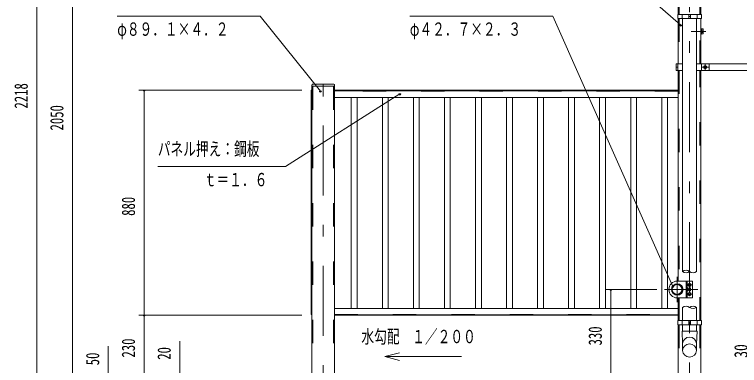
# Model space of a CAD drawing. Units: millimetres, scale not verified. Extents: x -34086 to 34091, y -14700 to 14700.
# Drawn here: x 14091 to 24022, y 1647 to 6454 of the extents above; entities that cross this region are included whole.
import ezdxf
from ezdxf.enums import TextEntityAlignment as Align

# ---------------------------------------------------------------- set-up
doc = ezdxf.new("R2010")
doc.units = ezdxf.units.MM
doc.header["$LTSCALE"] = 80
doc.linetypes.add('USER2', pattern=[10, 4, -6])
doc.linetypes.add('USER3', pattern=[24, 12, -5, 2, -5])
for name, color, linetype, lineweight in [('0-6_2-02BOLD', 7, 'Continuous', 18), ('0-7_2-12HIDDEN', 3, 'USER2', 18), ('0-8_2-22CENTER', 3, 'USER3', 18), ('0-9_2-42THIN', 4, 'Continuous', 18), ('0-A_2-52DIM', 3, 'Continuous', 18)]:
    doc.layers.add(name, color=color, linetype=linetype, lineweight=lineweight)
doc.styles.add('ＭＳ ゴシック', font='')
doc.styles.get('ＭＳ ゴシック').set_extended_font_data('MS Gothic')

msp = doc.modelspace()

# ---------------------------------------------------------------- linework, layer by layer
at = {"layer": '0-6_2-02BOLD'}
for p, q in [((23182.32, 7344.93), (23182.32, 6453.9)), ((23494.17, 6788.06), (23494.17, 6453.9)), ((23176.73, 6453.9), (23499.77, 6453.9)), ((23182.32, 6397.9), (23182.32, 5778.4)), ((23236.39, 6453.9), (23236.39, 6397.9)), ((23241.99, 6397.9), (23241.99, 2932.9)), ((23327.57, 6453.9), (23327.57, 6397.9)), ((23327.57, 6425.9), (23348.92, 6425.9)), ((23348.92, 6453.9), (23348.92, 6397.9)), ((23434.52, 2932.9), (23434.52, 6397.9)), ((23440.07, 6453.9), (23440.07, 6397.9)), ((23494.17, 5778.4), (23494.17, 6397.9)), ((23499.77, 6453.9), (23499.77, 6397.9)), ((23501.17, 6259.65), (23494.17, 6259.65)), ((23501.17, 6186.15), (23501.17, 6259.65)), ((23501.17, 6186.15), (23494.17, 6186.15)), ((23522.51, 6240.08), (23501.17, 6240.08)), ((23522.51, 6205.73), (23501.17, 6205.73)), ((23522.51, 6188.55), (23501.17, 6188.55)), ((23525.67, 6194.03), (23522.51, 6188.55)), ((23155.38, 5778.4), (23241.99, 5778.4)), ((23176.73, 5778.4), (23176.73, 5687.41)), ((24676.11, 5778.4), (23434.52, 5778.4)), ((23499.78, 5778.4), (23499.78, 5687.41)), ((23604.78, 5778.4), (23604.78, 5687.41)), ((23155.38, 5732.91), (23176.73, 5732.91)), ((23182.32, 5687.41), (23182.32, 2803.4)), ((24676.11, 5687.41), (23434.52, 5687.41)), ((23494.17, 2260.9), (23494.17, 5687.41)), ((23534.34, 5743.01), (23534.34, 5722.81)), ((23534.34, 5722.81), (23551.84, 5712.69)), ((23551.84, 5712.69), (23569.34, 5722.81)), ((18163.32, 5487.9), (18163.32, 657.9)), ((18163.32, 5470.4), (18475.17, 5470.4)), ((18464.67, 5498.4), (18173.82, 5498.4)), ((18475.17, 5487.9), (18475.17, 657.9)), ((23182.33, 5417.9), (18475.17, 5417.9)), ((23182.33, 5406.7), (18475.17, 5406.7)), ((23182.33, 5319.2), (18475.17, 5319.2)), ((23303.25, 2803.4), (23303.25, 2572.4)), ((23240.95, 2694.9), (23244.45, 2698.4)), ((23240.95, 2694.9), (23240.95, 2680.9)), ((23244.45, 2698.4), (23248.3, 2698.4)), ((23244.45, 2677.41), (23244.45, 2698.4)), ((23318.98, 2708.11), (23303.25, 2708.11)), ((23318.98, 2698.01), (23303.25, 2698.01)), ((23320.75, 2705.05), (23318.98, 2708.11)), ((23320.75, 2761.01), (23338.25, 2771.11)), ((23320.75, 2761.01), (23320.75, 2740.8)), ((23320.75, 2740.8), (23338.25, 2730.69)), ((23320.75, 2698.4), (23338.25, 2698.4)), ((23338.25, 2730.69), (23355.75, 2740.8)), ((23350.48, 2708.11), (23338.25, 2708.11)), ((23350.48, 2698.01), (23338.25, 2698.01)), ((23352.24, 2705.05), (23350.48, 2708.11)), ((23352.24, 2670.75), (23352.24, 2705.05)), ((23244.45, 2677.41), (23240.95, 2680.9)), ((23244.45, 2677.4), (23248.3, 2677.4)), ((23318.98, 2677.8), (23303.25, 2677.8)), ((23320.75, 2677.4), (23338.25, 2677.4)), ((23320.75, 2635), (23338.25, 2645.11)), ((23320.75, 2635), (23320.75, 2614.8)), ((23320.75, 2614.8), (23338.25, 2604.69)), ((23350.48, 2677.8), (23338.25, 2677.8)), ((23338.25, 2604.69), (23355.75, 2614.8)), ((23170.25, 2572.4), (23380.24, 2572.4)), ((23182.32, 2572.4), (23182.32, 2260.9)), ((18475.17, 2426.8), (23182.32, 2426.8)), ((23241.99, 2442.9), (23241.99, 2260.9)), ((23434.52, 2260.9), (23434.52, 2442.9)), ((18163.32, 2343.5), (18156.5, 2343.5)), ((18475.17, 2339.3), (23182.32, 2339.3)), ((18475.17, 2337.9), (23182.32, 2337.9)), ((23176.73, 2260.9), (23176.73, 2204.9)), ((23176.73, 2204.9), (23499.77, 2204.9)), ((23182.32, 2204.9), (23182.32, -532.1)), ((23236.39, 2260.9), (23236.39, 2204.9)), ((23241.97, 2115.78), (23241.97, 2204.9)), ((23327.57, 2260.9), (23327.57, 2204.9)), ((23327.57, 2232.9), (23348.92, 2232.9)), ((23348.92, 2260.9), (23348.92, 2204.9)), ((23434.47, 2115.78), (23434.47, 2204.9)), ((23440.07, 2260.9), (23440.07, 2204.9)), ((23494.17, 2204.9), (23494.17, -532.1)), ((23441.48, 2115.79), (23234.98, 2115.79)), ((23234.98, 2115.79), (23241.99, 1941.96)), ((23434.48, 1941.96), (23441.48, 2115.79)), ((23241.99, 1941.96), (23241.99, 1851.51)), ((23434.48, 1851.51), (23434.48, 1941.96))]:
    msp.add_line(p, q, dxfattribs=at)
for points in [[(23176.73, 6453.9), (23176.73, 6397.9), (23499.77, 6397.9)], [(23525.67, 6194.03), (23525.67, 6251.78), (23522.51, 6257.26), (23501.17, 6257.26)], [(23155.38, 5778.4), (23155.38, 5687.41), (23241.99, 5687.41)], [(23534.34, 5743.01), (23551.84, 5753.12), (23569.34, 5743.01), (23569.34, 5722.81)], [(18163.32, 5417.9), (18156.5, 5417.9), (18156.5, 2343.5)], [(23170.25, 2803.4), (23380.24, 2803.4), (23380.24, 2572.4)], [(23320.75, 2705.05), (23320.75, 2670.75), (23318.98, 2667.7), (23303.25, 2667.7)], [(23338.25, 2771.11), (23355.75, 2761.01), (23355.75, 2740.8)], [(23352.24, 2670.75), (23350.48, 2667.7), (23338.25, 2667.7), (23338.25, 2708.11)], [(23338.25, 2645.11), (23355.75, 2635), (23355.75, 2614.8)], [(23176.73, 2260.9), (23499.77, 2260.9), (23499.77, 2204.9)]]:
    msp.add_lwpolyline(points, dxfattribs=at)
for centre, radius in [((23551.84, 5732.91), 21.88), ((23551.84, 5732.91), 17.15), ((23170.25, 2687.9), 78.75), ((23166.22, 2687.9), 74.72), ((23166.22, 2687.9), 66.67), ((23338.25, 2750.9), 21.88), ((23338.25, 2750.9), 17.15), ((23338.25, 2624.9), 21.88), ((23338.25, 2624.9), 17.15)]:
    msp.add_circle(centre, radius, dxfattribs=at)
for centre, radius, start, end in [((23512.42, 6197.14), 13.24, 0, 40.4283), ((23512.43, 6248.67), 13.24, 319.56883, 0), ((23477.45, 6222.9), 48.23, 339.13568, 20.86429), ((18173.82, 5487.9), 10.5, 90, 180), ((18464.67, 5487.9), 10.5, 0, 90), ((23170.25, 2687.9), 115.5, 90, 270), ((23312.63, 2703.06), 8.11, 321.46857, 360), ((23290.96, 2687.9), 29.79, 340.17088, 19.83133), ((23344.14, 2703.06), 8.11, 321.45377, 0), ((23322.46, 2687.91), 29.79, 340.16867, 19.82912), ((23312.64, 2672.75), 8.11, 0, 38.54623), ((23344.14, 2672.75), 8.11, 0, 38.53143), ((23338.25, 1938.53), 96.43, 3.55867, 176.44133), ((23338.25, 1845.52), 96.43, 3.55867, 176.44133), ((23338.25, 1857.5), 96.44, 183.56303, 356.43697)]:
    msp.add_arc(centre, radius, start, end, dxfattribs=at)
at = {"layer": '0-7_2-12HIDDEN'}
for p, q in [((23197.02, 7354.66), (23197.02, 6453.9)), ((23479.47, 6782.72), (23479.47, 6453.9)), ((23197.02, 6397.9), (23197.02, 5778.4)), ((23479.47, 5778.4), (23479.47, 6397.9)), ((23197.02, 5687.41), (23197.02, 2803.4)), ((23479.47, 2260.9), (23479.47, 5687.41)), ((18178.02, 5470.4), (18178.02, 657.9)), ((18460.47, 5470.4), (18460.47, 657.9)), ((18160.7, 5417.9), (18160.7, 2343.5)), ((23182.33, 5412.3), (18475.17, 5412.3)), ((23182.33, 5402.5), (18475.17, 5402.5)), ((23292.05, 2803.4), (23292.05, 2572.4)), ((23197.02, 2572.4), (23197.02, 2260.9)), ((18475.17, 2343.5), (23182.32, 2343.5)), ((23197.02, 2204.9), (23197.02, -532.1)), ((23479.47, 2204.9), (23479.47, -532.1))]:
    msp.add_line(p, q, dxfattribs=at)
at = {"layer": '0-8_2-22CENTER'}
for p, q in [((23338.25, 7447.9), (23338.25, -1827.1)), ((23560.67, 6222.9), (23361.17, 6222.9)), ((18319.25, 132.9), (18319.25, 5775.85)), ((23551.84, 5776.65), (23551.84, 5689.16)), ((23508.08, 5732.91), (23595.59, 5732.91)), ((23170.25, 2862.9), (23170.25, 2512.9)), ((22995.25, 2687.9), (23450.25, 2687.9)), ((23294.49, 2750.9), (23382, 2750.9)), ((23294.49, 2624.9), (23384.29, 2624.9))]:
    msp.add_line(p, q, dxfattribs=at)
at = {"layer": '0-9_2-42THIN'}
for p, q in [((18704.25, 5319.2), (18704.25, 2426.8)), ((18784.75, 5319.2), (18784.75, 2426.8)), ((19129.5, 5319.2), (19129.5, 2426.8)), ((19210, 5319.2), (19210, 2426.8)), ((19554.75, 5319.2), (19554.75, 2426.8)), ((19635.25, 5319.2), (19635.25, 2426.8)), ((19980, 5319.2), (19980, 2426.8)), ((20060.5, 5319.2), (20060.5, 2426.8)), ((20405.25, 5319.2), (20405.25, 2426.8)), ((20485.75, 5319.2), (20485.75, 2426.8)), ((20830.5, 5319.2), (20830.5, 2426.8)), ((20911, 5319.2), (20911, 2426.8)), ((21255.75, 5319.2), (21255.75, 2426.8)), ((21336.25, 5319.2), (21336.25, 2426.8)), ((21681, 5319.2), (21681, 2426.8)), ((21761.5, 5319.2), (21761.5, 2426.8)), ((22106.25, 5319.2), (22106.25, 2426.8)), ((22186.75, 5319.2), (22186.75, 2426.8)), ((22531.5, 5319.2), (22531.5, 2426.8)), ((22612, 5319.2), (22612, 2426.8)), ((22956.75, 5319.2), (22956.75, 2426.8)), ((23037.25, 5319.2), (23037.25, 2426.8)), ((23248.62, 2695.6), (23241.65, 2695.6)), ((23338.25, 2695.6), (23320.75, 2695.6)), ((23248.62, 2680.2), (23241.65, 2680.2)), ((23338.25, 2680.2), (23320.75, 2680.2))]:
    msp.add_line(p, q, dxfattribs=at)
for centre, start, end in [((23290.12, 2875.49), 50.03191, 129.96809), ((23290.12, 2990.32), 230.03191, 309.96809), ((23386.37, 2990.32), 230.03349, 309.96651), ((23290.12, 2385.48), 50.03349, 129.96651), ((23386.37, 2385.49), 50.03191, 129.96809), ((23386.37, 2500.32), 230.03191, 309.96809)]:
    msp.add_arc(centre, 74.92, start, end, dxfattribs=at)
at = {"layer": '0-A_2-52DIM'}
for p, q in [((14395.75, 9295.9), (14395.75, -1470.1)), ((14885.75, -917.1), (14885.75, 9295.9)), ((21465.75, 6432.9), (19505.75, 6432.9)), ((21465.75, 6432.9), (23109.92, 2728.79)), ((23232.31, 6309.67), (23204.31, 6309.67)), ((18026.37, 5417.9), (15795.75, 5417.9)), ((15879.75, 5417.9), (15851.75, 5417.9)), ((15865.75, -105.1), (15865.75, 5417.9)), ((18294.59, 5404.79), (18266.59, 5404.79)), ((19383.63, 5365.57), (19355.63, 5365.57)), ((22890.25, 2687.9), (22190.25, 2687.9)), ((22274.25, 2687.9), (22246.25, 2687.9)), ((22260.25, 2687.9), (22260.25, 1532.9)), ((23123.92, 2728.79), (23095.92, 2728.79)), ((18026.37, 2337.9), (15795.75, 2337.9)), ((15879.75, 2337.9), (15851.75, 2337.9)), ((15375.75, 769.9), (15375.75, 1910.9)), ((16355.75, 1443.48), (16355.75, 1980.9)), ((19162.99, 1767.69), (19365.84, 1822.04)), ((19162.99, 1767.69), (19365.84, 1713.33)), ((19162.99, 1767.69), (20213, 1767.69))]:
    msp.add_line(p, q, dxfattribs=at)
for points in [[(19995.75, 7412.9), (21955.75, 7412.9), (23218.31, 6309.67)], [(15498.25, 6432.9), (17458.25, 6432.9), (18280.59, 5404.79)], [(16054, 4372.25), (17804, 4372.25), (19369.63, 5365.57)]]:
    msp.add_lwpolyline(points, dxfattribs=at)
for centre in [(23218.31, 6309.67), (15865.75, 5417.9), (18280.59, 5404.79), (19369.63, 5365.57), (22260.25, 2687.9), (23109.92, 2728.79), (15865.75, 2337.9)]:
    msp.add_arc(centre, 14, 180, 0, dxfattribs=at)

# ---------------------------------------------------------------- texts
at = {"layer": '0-A_2-52DIM', "color": 7, "style": 'ＭＳ ゴシック', "width": 0.7}
for s, p in [('φ８９．１×４．２', (15498.25, 6107.77)), ('φ４２．７×２．３', (19505.75, 6107.77)), ('パネル押え：鋼板', (16054, 4467.12)), ('ｔ＝１．６', (16684, 4047.12)), ('水勾配\u3000１／２００', (18843.15, 1897.56))]:
    msp.add_text(s, height=182.3, dxfattribs=at).set_placement(p, align=Align.BOTTOM_LEFT)
at = {"layer": '0-A_2-52DIM', "color": 7, "style": 'ＭＳ ゴシック'}
for s, width, p in [('2218', 0.7, (14325.75, 5166.01)), ('2050', 0.7, (14815.75, 4865.38)), ('880', 0.7, (15795.75, 3696.29)), ('330', 0.7, (22190.25, 1921.65)), ('230', 0.7, (15795.75, 1755.66)), ('20', 0.7, (16285.75, 1725.65)), ('30', 0.75, (24186.7, 1752.26)), ('50', 0.7, (15305.75, 1649.5))]:
    msp.add_text(s, height=182.3, rotation=90, dxfattribs=dict(at, width=width)).set_placement(p, align=Align.BOTTOM_LEFT)

doc.saveas('drawing.dxf')
